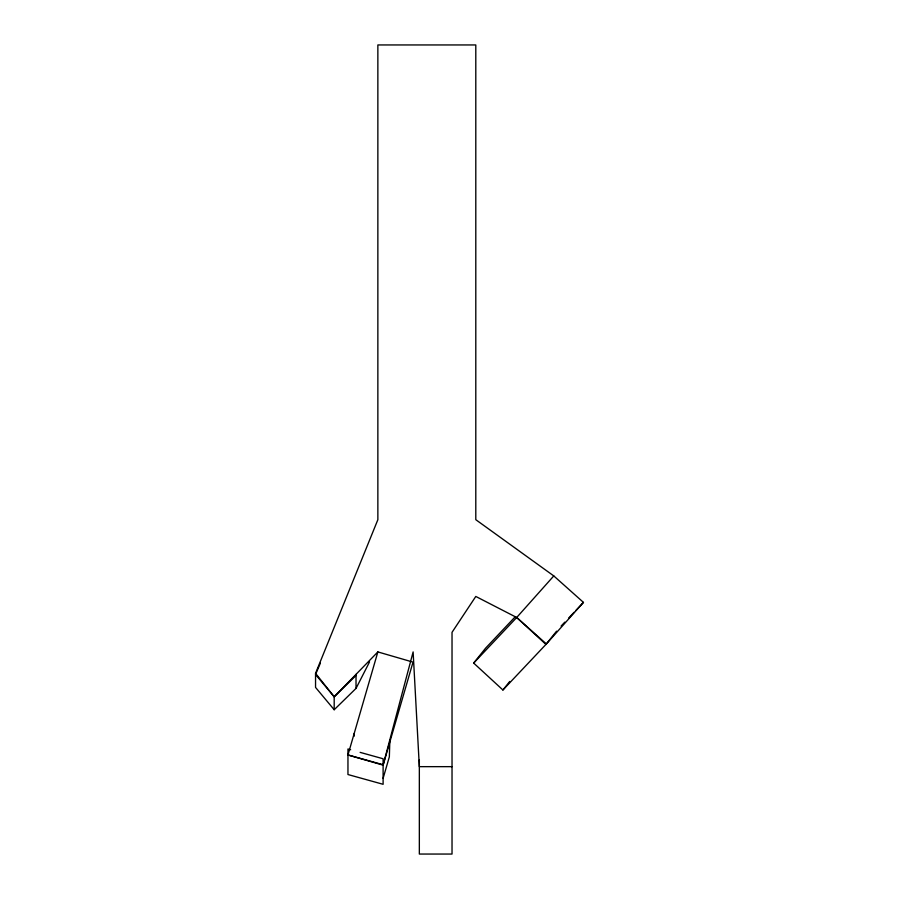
<?xml version="1.0" encoding="UTF-8"?>
<svg xmlns="http://www.w3.org/2000/svg" width="899" height="899" viewBox="0 0 899 899"><rect width="100%" height="100%" fill="white"/><g stroke="black" fill="none" stroke-linecap="round" stroke-linejoin="round"><path stroke-width="1.35" d="M389.874 739.652L389.346 756.846L383.109 778.332M383.109 765.161L413.023 662.125L377.861 651.921L347.958 754.958L383.109 765.161L413.124 651.921L419.339 766.656L452.028 766.656M369.568 661.878L356.026 688.398L334.192 709.738L315.549 687.42L315.549 673.34L377.861 519.689L377.861 44.95L475.796 44.95L475.796 519.689L553.784 575.922L583.451 602.386L546.367 643.954L516.7 617.489L475.796 596.453L452.028 632.323L452.028 854.05L419.339 854.05L419.339 759.857M320.37 663.159L315.549 674.486L334.192 696.804L334.192 709.738M556.593 631.165L545.951 644.414L502.923 689.994L473.672 663.08L485.606 648.157L515.251 616.748M502.923 689.994L509.733 681.464M473.672 663.08L516.7 617.489L553.784 575.922M561.1 626.075L564.819 622.13M568.55 618.175L574.135 612.253M576.001 610.286L583.451 602.386M315.549 673.34L334.192 696.804L377.861 651.921M334.192 696.804L356.026 675.464M350.666 749.744L347.958 748.991L347.958 774.533L383.109 784.299L383.109 758.756L360.128 752.373M347.958 754.958L383.109 764.712M516.7 617.489L545.951 644.414M356.026 674.362L356.026 688.398M354.195 733.46L354.195 736.18"/></g></svg>
